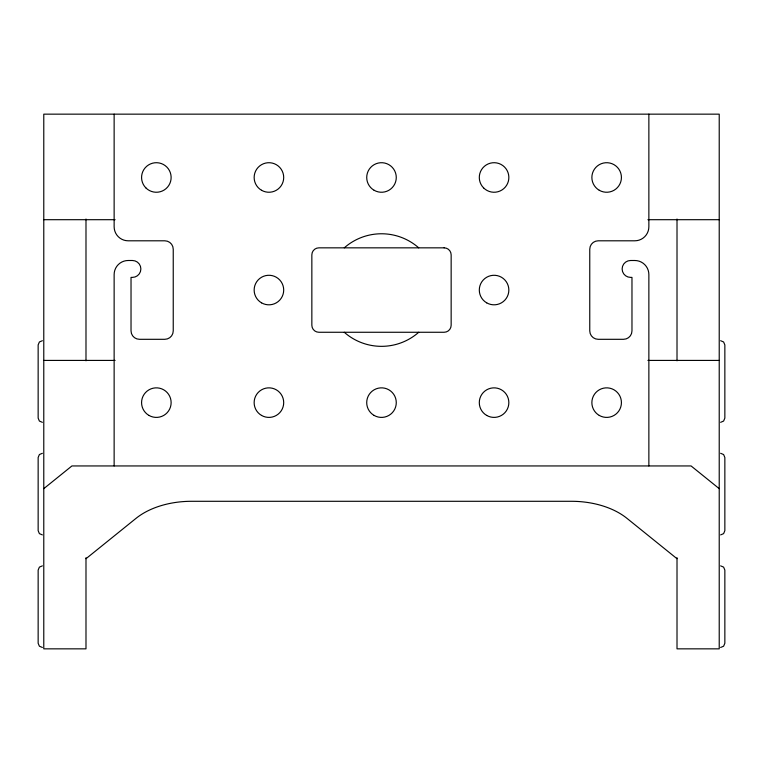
<?xml version="1.0" encoding="UTF-8"?>
<svg xmlns="http://www.w3.org/2000/svg" width="763" height="763" viewBox="0 0 763 763"><rect width="100%" height="100%" fill="white"/><g stroke="black" fill="none" stroke-linecap="round" stroke-linejoin="round"><path stroke-width="1.14" d="M43.777 488.654L71.922 465.945L691.078 465.945L719.223 488.654M85.99 558.716L136.062 518.325A70.358 44.178 0 0 1 191.58 501.291L571.42 501.291A70.358 44.178 0 0 1 626.938 518.325L677.01 558.716M42.375 340.708L39.39 341.977L38.15 344.933L38.15 418.105L39.39 421.062L42.375 422.33M42.375 453.289L39.39 454.548L38.15 457.504L38.15 530.676L39.39 533.633L42.375 534.901M720.625 422.33L723.61 421.062L724.85 418.105L724.85 344.933L723.61 341.977L720.625 340.708M42.375 565.86L39.39 567.119L38.15 570.085L38.15 643.257L39.39 646.213L42.375 647.472M720.625 534.901L723.61 533.633L724.85 530.676L724.85 457.504L723.61 454.548L720.625 453.289M720.625 647.472L723.61 646.213L724.85 643.257L724.85 570.085L723.61 567.119L720.625 565.86M43.777 219.696L115.099 219.696M647.901 219.696L719.223 219.696M43.777 360.413L115.099 360.413M647.901 360.413L719.223 360.413M677.01 219.019L677.01 360.823M677.01 557.724L677.01 648.846L719.223 648.846L719.223 114.154L43.777 114.154L43.777 648.846L85.99 648.846L85.99 557.724M648.865 114.154L648.865 226.735A14.068 14.068 0 0 1 634.787 240.803L598.202 240.803A8.441 8.441 0 0 0 589.761 249.243L589.761 330.865A8.441 8.441 0 0 0 598.202 339.306L623.533 339.306A8.441 8.441 0 0 0 631.974 330.865L631.974 277.389L630.572 277.389A8.441 8.441 0 0 1 622.131 268.948A8.441 8.441 0 0 1 630.572 260.498L634.787 260.498A14.068 14.068 0 0 1 648.865 274.575L648.865 465.945M114.135 114.154L114.135 226.735A14.068 14.068 0 0 0 128.213 240.803L164.798 240.803A8.441 8.441 0 0 1 173.239 249.243L173.239 330.865A8.441 8.441 0 0 1 164.798 339.306L139.467 339.306A8.441 8.441 0 0 1 131.026 330.865L131.026 277.389L132.428 277.389A8.441 8.441 0 0 0 140.869 268.948A8.441 8.441 0 0 0 132.428 260.498L128.213 260.498A14.068 14.068 0 0 0 114.135 274.575L114.135 465.945M85.99 219.019L85.99 360.823M418.734 332.267A56.29 56.29 0 0 1 344.266 332.267M344.266 247.841A56.29 56.29 0 0 1 418.734 247.841M444.123 247.841L318.877 247.841A7.039 7.039 0 0 0 311.848 254.871L311.848 325.229A7.039 7.039 0 0 0 318.877 332.267L444.123 332.267A7.039 7.039 0 0 0 451.152 325.229L451.152 254.871A7.039 7.039 0 0 0 444.123 247.841M374.108 415.425A14.774 14.774 0 0 0 396.274 402.626A14.774 14.774 0 0 0 374.108 389.826A14.774 14.774 0 0 0 374.108 415.425M261.537 302.844A14.774 14.774 0 0 0 283.702 290.054A14.774 14.774 0 0 0 261.537 277.255A14.774 14.774 0 0 0 261.537 302.844M374.108 190.273A14.774 14.774 0 0 0 396.274 177.483A14.774 14.774 0 0 0 374.108 164.684A14.774 14.774 0 0 0 374.108 190.273M486.689 302.844A14.774 14.774 0 0 0 508.845 290.054A14.774 14.774 0 0 0 486.689 277.255A14.774 14.774 0 0 0 486.689 302.844M486.689 415.425A14.774 14.774 0 0 0 508.845 402.626A14.774 14.774 0 0 0 486.689 389.826A14.774 14.774 0 0 0 486.689 415.425M483.628 187.927A14.774 14.774 0 0 0 508.349 181.308A14.774 14.774 0 0 0 490.247 163.206A14.774 14.774 0 0 0 483.628 187.927M261.537 190.273A14.774 14.774 0 0 0 283.702 177.483A14.774 14.774 0 0 0 261.537 164.684A14.774 14.774 0 0 0 261.537 190.273M261.537 415.425A14.774 14.774 0 0 0 283.702 402.626A14.774 14.774 0 0 0 261.537 389.826A14.774 14.774 0 0 0 261.537 415.425M148.966 415.425A14.774 14.774 0 0 0 171.131 402.626A14.774 14.774 0 0 0 148.966 389.826A14.774 14.774 0 0 0 148.966 415.425M145.905 187.927A14.774 14.774 0 0 0 170.626 181.308A14.774 14.774 0 0 0 152.524 163.206A14.774 14.774 0 0 0 145.905 187.927M599.26 190.273A14.774 14.774 0 0 0 621.425 177.483A14.774 14.774 0 0 0 599.26 164.684A14.774 14.774 0 0 0 599.26 190.273M599.26 415.425A14.774 14.774 0 0 0 621.425 402.626A14.774 14.774 0 0 0 599.26 389.826A14.774 14.774 0 0 0 599.26 415.425"/></g></svg>
